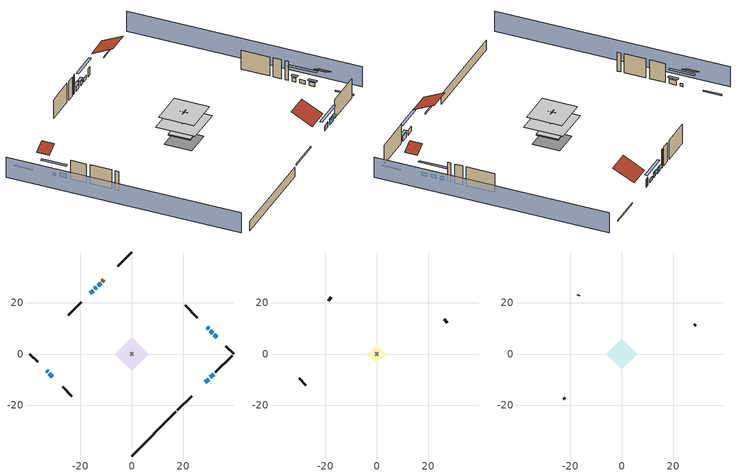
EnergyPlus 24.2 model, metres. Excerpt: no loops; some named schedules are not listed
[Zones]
conditioned space
 floor to garage (Floor1 construction): -3.66,0 0,3.66 3.66,0 0,-3.66 z0.3
 floor adiabatic (AdiabaticFloorConstruction): -6.61,0 0,6.61 6.61,0 0,-6.61 z2.74
 floor foundation (Slab2 construction): -4.67,0 0,4.67 4.67,0 0,-4.67 z-2.13
 wall outside (RimJoist1 construction): 17.77,-21.89 23.29,-16.37 z0.3:0.61
 wall outside (RimJoist2 construction): -39.66,0 -36.6,-3.06 z0.3:0.61
 wall outside (RimJoist3 construction): 0,39.66 -5.52,34.14 z0.3:0.61
 wall outside (RimJoist4 construction): 39.66,0 36.6,3.06 z0.3:0.61
 wall outside (AdiabaticWallConstruction 1): -10.82,28.84 -11.47,28.19 z0.3:2.34
 wall outside (AdiabaticWallConstruction): 28.59,-11.07 29.88,-9.78 / 30.54,-9.12 31.83,-7.83 z0.3:1.52; 33.13,6.54 32.17,7.49 / -12.13,27.53 -13.11,26.55 / 31.51,8.15 30.56,9.1 z0.3:1.22; -33.13,-6.53 -32.72,-6.94 z0.3:1.07; -32.06,-7.6 -30.82,-8.84 z0.3:1.46; -13.77,25.89 -14.34,25.33 z0.3:1.37; -14.99,24.67 -16.06,23.6 z0.3:1.31; 29.9,9.76 29.35,10.31 z0.3:1.34
 wall outside (Wall3 construction): 32.48,-7.18 39,-0.66 z0.3:5.18
 wall outside (Wall4 construction): -26.92,-12.74 -23.3,-16.36 z0.3:5.18
 wall outside (Wall7 construction): -19.56,20.1 -24.64,15.02 z0.3:5.18
 wall outside (Wall8 construction): 25.52,14.14 20.72,18.94 z0.3:5.18
 wall foundation (FoundationWall1 construction): 0,-39.66 17.11,-22.55 z-2.13:0.3
 wall to garage (Wall5 construction): 0.65,0.65 -0.65,-0.65 z0.3:5.18
 wall to garage (Wall6 construction): -0.65,0.65 0.65,-0.65 z0.3:5.18
 window (WindowConstruction): 28.59,-11.07 29.88,-9.78 z0.3:1.52
 window (WindowConstruction 9): 33.13,6.54 32.17,7.49 z0.3:1.22
 window (WindowConstruction 1): 30.54,-9.12 31.83,-7.83 z0.3:1.52
 window (WindowConstruction 2): -33.13,-6.54 -32.72,-6.94 z0.3:1.07
 window (WindowConstruction 3): -32.06,-7.6 -30.82,-8.84 z0.3:1.46
 window (WindowConstruction 4): -12.13,27.53 -13.11,26.55 z0.3:1.22
 window (WindowConstruction 5): -13.77,25.89 -14.33,25.33 z0.3:1.37
 window (WindowConstruction 6): -14.99,24.67 -16.06,23.6 z0.3:1.31
 window (WindowConstruction 7): 31.51,8.15 30.56,9.1 z0.3:1.22
 window (WindowConstruction 8): 29.9,9.76 29.36,10.31 z0.3:1.34
 door (Door): -10.82,28.84 -11.47,28.19 z0.3:2.34
 ceiling adiabatic (AdiabaticFloorConstruction): 0,-6.61 6.61,0 0,6.61 -6.61,0 z2.74
garage
 floor foundation (Slab1 construction): -3.66,0 0,3.66 3.66,0 0,-3.66 z0
 wall outside (Wall1 construction): -30.16,-9.5 -27.58,-12.08 z0.3:5.18
 wall outside (Wall12 construction): 27.47,12.19 26.17,13.49 z0.3:5.18
 wall outside (Wall2 construction): -17.61,22.05 -18.91,20.76 z0.3:5.18
attic - vented
 floor to conditioned space (Floor2 construction Reversed): -5.93,0 0,5.93 5.93,0 0,-5.93 z5.18
 wall outside (Wall10 construction): 28.7,10.96 28.12,11.54 z0.3:5.18
 wall outside (Wall11 construction): -16.71,22.95 -16.96,22.71 z0.3:5.18
 wall outside (Wall9 construction): -22.64,-17.02 -22.07,-17.59 z0.3:5.18
 roof outside (Roof1 construction): 27.94,-11.72,5.18 24.37,-8.15,7.71 20.37,-12.15,7.71 23.94,-15.72,5.18
 roof outside (Roof2 construction): -33.78,-5.88,5.18 -31.85,-3.95,6.55 -34.01,-1.78,6.55 -35.94,-3.72,5.18
 roof outside (Roof3 construction): 33.78,5.88,5.18 31.85,3.95,6.55 34.01,1.78,6.55 35.94,3.72,5.18
 roof outside (Roof4 construction): -10.17,29.49,5.18 -6.6,25.92,7.71 -2.6,29.92,7.71 -6.17,33.49,5.18
shading: -42.89,-3.23 -3.23,-42.89 / 42.89,3.23 3.23,42.89 z0:5.18; 31.82,-7.84 26.65,-13.01 27.09,-13.44 32.25,-8.27 z4.27; 31.95,7.71 33.34,6.32 33.77,6.75 32.39,8.14 z1.52; 32.04,-7.62 30.32,-9.34 30.75,-9.77 32.47,-8.05 z1.83; -30.78,-8.88 -35.06,-4.6 -35.5,-5.03 -31.21,-9.31 z3.81; -30.61,-9.06 -32.28,-7.38 -32.71,-7.81 -31.04,-9.49 z1.77; -15.05,24.61 -10.19,29.47 -10.62,29.9 -15.48,25.04 z3.96; -14.55,25.11 -13.55,26.11 -13.98,26.54 -14.98,25.54 z1.68; -16.27,23.39 -14.78,24.88 -15.21,25.32 -16.7,23.82 z1.62; 28.62,11.04 33.45,6.21 33.88,6.64 29.05,11.47 z3.96; 29.14,10.52 30.12,9.55 30.55,9.98 29.57,10.95 z1.65
[Building]
Building 1: Terrain=Suburbs
[Site:Location]
Portland Intl Arpt_OR: Latitude {deg}=45.59; Longitude {deg}=-122.6; Time Zone {hr}=-8; Elevation {m}=33; Keep Site Location Information=Yes
[Site:GroundTemperature:Shallow]
10.2558, 8.96328, 8.85977, 9.47314, 11.9355, 14.3863, 16.5111, 17.8571, 17.9714, 16.8767, 14.8061, 12.4304
[Site:WaterMainsTemperature]
Calculation Method=Schedule; Temperature Schedule=mains temperature schedule
[Material] Roughness=Rough; Thermal Absorptance=0.9
Name | Thickness {m} | Conductivity {W/m-K} | Density {kg/m3} | Specific Heat {J/kg-K} | Solar Absorptance | Visible Absorptance
asphalt or fiberglass shingles | 0.00635 | 0.162714 | 1121.4 | 1465.45 | 0.85 | 0.85
ceiling stud and cavity | 0.1397 | 0.118061 | 65.682 | 1177.47 | 0.7 | 0.7
concrete 4.0 in. | 0.1016 | 1.803125 | 2242.8 | 837.4 | 0.7 | 0.7
concrete 8.0 in. | 0.2032 | 1.803125 | 2242.8 | 837.4 | 0.7 | 0.7
door material | 0.04445 | 0.0612267 | 512.64 | 1214.23 | 0.7 | 0.7
floor covering | 0.0127 | 0.0433444 | 54.468 | 1339.84 | 0.6 | 0.6
floor covering 1 | 0.0127 | 0.0450781 | 54.468 | 1339.84 | 0.9 | 0.9
floor rigid ins; wall rigid ins | 0.512978 | 0.029427 | 32.04 | 1214.23 | 0.7 | 0.7
floor stud and cavity | 0.1397 | 0.923637 | 92.3553 | 1139.71 | 0.7 | 0.7
floor stud and cavity 1 | 0.1397 | 1.75129 | 37.0049 | 1207.88 | 0.7 | 0.7
furniture material conditioned space 1; furniture material garage 1 | 0.1524 | 0.115458 | 640.8 | 1214.23 | 0.6 | 0.6
gypsum board | 0.0127 | 0.160291 | 801 | 837.4 | 0.6 | 0.6
gypsum board 1 | 0.0127 | 0.160291 | 801 | 837.4 | 0.7 | 0.7
osb sheathing 0.5 in. | 0.0127 | 0.115458 | 512.64 | 1214.23 | 0.6 | 0.6
osb sheathing 0.5 in. 1; osb sheathing 0.5 in. 2; osb sheathing 0.5 in. 3 | 0.0127 | 0.115458 | 512.64 | 1214.23 | 0.7 | 0.7
osb sheathing 0.75 in. | 0.01905 | 0.115458 | 512.64 | 1214.23 | 0.7 | 0.7
rim joist stud and cavity | 0.0508 | 0.178688 | 50.32683 | 1063.81 | 0.6 | 0.6
roof rigid ins | 0.00281632 | 0.029427 | 32.04 | 1214.23 | 0.7 | 0.7
wall stud and cavity | 0.1397 | 0.727959 | 139.0536 | 1170.24 | 0.6 | 0.6
wall stud and cavity 1 | 0.1397 | 0.550994 | 139.0536 | 1170.24 | 0.7 | 0.7
wall stud and cavity 2 | 0.1397 | 0.335416 | 139.0536 | 1170.24 | 0.7 | 0.7
wall stud and cavity 3 | 0.0889 | 0.380278 | 52.3479 | 1209.89 | 0.7 | 0.7
wall stud and cavity 4 | 0.0889 | 0.391764 | 83.0341 | 1211.67 | 0.7 | 0.7
wood siding | 0.0254 | 0.102417 | 544.68 | 1172.36 | 0.85 | 0.85
wood siding 1; wood siding 2 | 0.0254 | 0.102417 | 544.68 | 1172.36 | 0.7 | 0.7
[WindowMaterial:SimpleGlazingSystem]
WindowMaterial: U-Factor {W/m2-K}=2.78222; Solar Heat Gain Coefficient=0.56
[Construction]
AdiabaticFloorConstruction: floor stud and cavity 1, floor rigid ins, osb sheathing 0.75 in., floor covering
AdiabaticWallConstruction: wood siding 1, wall rigid ins, wall stud and cavity 3, gypsum board
AdiabaticWallConstruction 1: wood siding 2, wall rigid ins, wall stud and cavity 3, gypsum board
Door: door material
Floor1 construction: floor stud and cavity, osb sheathing 0.75 in., floor covering
Floor2 construction Reversed: gypsum board, ceiling stud and cavity
FoundationWall1 construction: concrete 8.0 in., gypsum board 1
furniture construction conditioned space 1: furniture material conditioned space 1
furniture construction garage 1: furniture material garage 1
PartitionWallConstruction: gypsum board, wall stud and cavity 4, gypsum board
RimJoist1 construction; RimJoist2 construction; RimJoist3 construction; RimJoist4 construction: wood siding, rim joist stud and cavity
Roof1 construction; Roof2 construction; Roof3 construction; Roof4 construction: asphalt or fiberglass shingles, roof rigid ins, osb sheathing 0.5 in.
Slab1 construction: concrete 4.0 in.
Slab2 construction: concrete 4.0 in., floor covering 1
Wall1 construction; Wall2 construction: wood siding, osb sheathing 0.5 in. 1, wall stud and cavity
Wall10 construction; Wall11 construction; Wall12 construction; Wall9 construction: wood siding, osb sheathing 0.5 in. 3, wall stud and cavity
Wall3 construction; Wall4 construction: wood siding, osb sheathing 0.5 in. 1, wall stud and cavity 1, gypsum board
Wall5 construction: osb sheathing 0.5 in. 2, wall stud and cavity 2, gypsum board
Wall6 construction: osb sheathing 0.5 in. 3, wall stud and cavity 2, gypsum board
Wall7 construction; Wall8 construction: wood siding, osb sheathing 0.5 in. 3, wall stud and cavity 1, gypsum board
WindowConstruction; WindowConstruction 1; WindowConstruction 2; WindowConstruction 3; WindowConstruction 4; WindowConstruction 5; WindowConstruction 6; WindowConstruction 7; WindowConstruction 8; WindowConstruction 9: WindowMaterial
[Zone] Multiplier=1; Part of Total Floor Area=Yes
Name | Volume {m3}
attic - vented | 44.0466
conditioned space | 384.656
garage | 65.242
[Space]
Name | Zone | Volume {m3}
attic - vented 1 | attic - vented | 44.0466
conditioned space 1 | conditioned space | 384.656
garage 1 | garage | 65.242
[ZoneInfiltration:EffectiveLeakageArea] Schedule=Always On Discrete
Name | Zone or Space | Effective Air Leakage Area {cm2} | Stack Coefficient | Wind Coefficient
infil attic - vented 1 | attic - vented 1 | 2347.12 | 0.000130484 | 4.15787e-05
infil garage 1 | garage 1 | 271.837 | 0.000129147 | 4.64657e-05
[ZoneMixing]
whole house fan mix: Zone or Space=attic - vented; Schedule=Always On Continuous; Design Flow Rate Calculation Method=Flow/Zone; Design Flow Rate {m3/s}=0; Source Zone or Space=conditioned space
[SurfaceProperty:ExposedFoundationPerimeter] Exposed Perimeter Calculation Method=TotalExposedPerimeter
Name | Total Exposed Perimeter {m}
Slab2 | 24.20112
Slab1 | 14.6304
[SurfaceProperty:IncidentSolarMultiplier] Incident Solar Multiplier=1; Incident Solar Multiplier Schedule=trans schedule winter=0.85 summer=0.7
Window1; Window10; Window2; Window3; Window4; Window5; Window6; Window7; Window8; Window9
[InternalMass]
Name | Construction | Zone or ZoneList | Space or SpaceList | Surface Area {m2}
furniture mass conditioned space 1 | furniture construction conditioned space 1 | conditioned space | conditioned space 1 | 63.09974
partition wall mass | PartitionWallConstruction | conditioned space | conditioned space 1 | 157.749
furniture mass garage 1 | furniture construction garage 1 | garage | garage 1 | 2.67561
[Lights] Design Level Calculation Method=LightingLevel; Return Air Fraction=0; Fraction Radiant=0.6; Fraction Visible=0.2; Fraction Replaceable=1
Name | Zone or ZoneList or Space or SpaceList | Schedule | Lighting Level {W}
interior lighting | conditioned space 1 | lighting_interior | 204.913
garage lighting | garage 1 | lighting_garage | 7.18382
[People]
occupants: Zone or ZoneList or Space or SpaceList=conditioned space 1; Number of People Schedule=occupants; Number of People Calculation Method=People; Number of People=3; Fraction Radiant=0.314171; Sensible Heat Fraction=0.56303; Activity Level Schedule=occupants activity schedule; Carbon Dioxide Generation Rate {m3/s-W}=0; Enable ASHRAE 55 Comfort Warnings=No; Mean Radiant Temperature Calculation Type=EnclosureAveraged
[ElectricEquipment] Design Level Calculation Method=EquipmentLevel
Name | Zone or ZoneList or Space or SpaceList | Schedule | Design Level {W} | Fraction Latent | Fraction Radiant | Fraction Lost
ceiling fan | conditioned space 1 | ceiling_fan | 19.5836 | 0 | 0.558 | 0
clothes dryer | conditioned space 1 | clothes_dryer | 2129 | 0.015 | 0.081 | 0.85
clothes washer | conditioned space 1 | clothes_washer | 202.971 | 0.03 | 0.162 | 0.7
cooking range | conditioned space 1 | cooking_range | 65.0554 | 0.16 | 0.384 | 0.2
dishwasher | conditioned space 1 | dishwasher | 203.073 | 0.3 | 0.18 | 0.4
fridge | conditioned space 1 | fridge schedule | 43.7215 | 0 | 0.6 | 0
mech vent bath fan 0 | conditioned space 1 | mech vent bath fan 0 schedule | 30 | 0 | 0 | 1
mech vent house fan | conditioned space 1 | mech vent house fan schedule | 0 | 0 | 0 | 1
mech vent house fan cfis | conditioned space 1 | mech vent house fan cfis schedule | 0 | 0 | 0 | 0
mech vent range fan 0 | conditioned space 1 | mech vent range fan 0 schedule | 30 | 0 | 0 | 1
misc plug loads | conditioned space 1 | plug_loads_other | 355.693 | 0.021 | 0.558 | 0.049
misc tv | conditioned space 1 | plug_loads_tv | 417.969 | 0 | 0.6 | 0
whole house fan | conditioned space 1 | Always On Discrete | 0 | 0 | 0 | 1
freezer | garage 1 | freezer schedule | 194.914 | 0 | 0.6 | 0
fridge 1 | garage 1 | fridge schedule 1 | 239.242 | 0 | 0.6 | 0
[OtherEquipment] Zone or ZoneList or Space or SpaceList=conditioned space 1; Design Level Calculation Method=EquipmentLevel
Name | Fuel Type | Schedule | Design Level {W} | Fraction Latent | Fraction Radiant | Fraction Lost
clothes dryer 1 | Electricity | clothes_dryer | 0 | 0.015 | 0.081 | 0.85
cooking range 1 | NaturalGas | cooking_range | 1906.59 | 0.16 | 0.384 | 0.2
general water use latent | None | general water use schedule | 62.594 | 1 | 0 | 0
general water use sensible | None | general water use schedule | -61.6891 | 0 | 0.6 | 0
mech vent house fan latent load; water heater lat | None | Always On Discrete | 0 | 1 | 0 | 0
mech vent house fan sensible load; water heater sens | None | Always On Discrete | 0 | 0 | 0 | 0
water heater energy adjustment1 | Electricity | Always On Discrete | 0.01 | 0 | 0 | 1
[ZoneInfiltration:DesignFlowRate] Zone or ZoneList or Space or SpaceList=conditioned space 1; Schedule=Always On Discrete; Design Flow Rate Calculation Method=Flow/Zone; Design Flow Rate {m3/s}=0
infil flow; natural vent flow; whole house fan flow
[Foundation:Kiva] Wall Depth Below Slab {m}=0.2032
Name | Initial Indoor Air Temperature {C} | Wall Height Above Grade {m}
Foundation Kiva 1 | 13.4258 | 0.1016
Foundation Kiva 2 | 20.5556 | 0.3048
[Foundation:Kiva:Settings]
Soil Conductivity {W/m-K}=1.9041; Soil Density {kg/m3}=1842.3; Soil Specific Heat {J/kg-K}=418.7; Ground Solar Absorptivity=0.9; Ground Thermal Absorptivity=0.9; Ground Surface Roughness {m}=0.03; Far-Field Width {m}=40; Deep-Ground Boundary Condition=ZeroFlux; Deep-Ground Depth {m}=40; Minimum Cell Dimension {m}=0.2; Maximum Cell Growth Coefficient=3; Simulation Timestep=Timestep
[Exterior:Lights]
exterior lighting: Schedule=exterior lighting schedule; Design Level {W}=7.09205
[EnergyManagementSystem:Sensor]
fridge_tin_s_1: Output:Variable or Output:Meter Index Key=garage; Output:Variable or Output:Meter=Zone Mean Air Temperature
[Schedule:Constant]
Name | Hourly Value
Always On Continuous; mech vent house fan schedule; mech vent house fan cfis schedule; Always On Discrete | 1
occupants activity schedule | 117.228
fridge schedule; fridge schedule 1 | 0
[Schedule:Day:Interval]
trans schedule winter=0.85 summer=0.7 day; trans schedule winter=0.85 summer=0.7 day 2: No, 24:00, 0.85
trans schedule winter=0.85 summer=0.7 day 1: No, 24:00, 0.7
trans schedule winter=0.85 summer=0.7 default day; mech vent bath fan 0 schedule default day; mech vent range fan 0 schedule default day; freezer schedule default day: No, 24:00, 0
mech vent bath fan 0 schedule day: No, 03:00, 0, 04:00, 1, 24:00, 0
mech vent range fan 0 schedule day: No, 18:00, 0, 19:00, 1, 24:00, 0
freezer schedule day: No, 01:00, 0.610949, 02:00, 0.595675, 03:00, 0.580401, 04:00, 0.565128, 06:00, 0.549854, 07:00, 0.580401, 08:00, 0.610949, 10:00, 0.626223, 12:00, 0.610949, 15:00, 0.641496, 16:00, 0.626223, 17:00, 0.672044, 18:00, 0.733139, 19:00, 0.763686, 20:00, 0.733139, 21:00, 0.717865, 22:00, 0.702591, 23:00, 0.672044, 24:00, 0.626223
[Schedule:Week:Daily]
trans schedule winter=0.85 summer=0.7 Week Rule - Jan1-May26: trans schedule winter=0.85 summer=0.7 day, trans schedule winter=0.85 summer=0.7 day, trans schedule winter=0.85 summer=0.7 day, trans schedule winter=0.85 summer=0.7 day, trans schedule winter=0.85 summer=0.7 day, trans schedule winter=0.85 summer=0.7 day, trans schedule winter=0.85 summer=0.7 day, trans schedule winter=0.85 summer=0.7 default day, trans schedule winter=0.85 summer=0.7 default day, trans schedule winter=0.85 summer=0.7 default day, trans schedule winter=0.85 summer=0.7 default day, trans schedule winter=0.85 summer=0.7 default day
trans schedule winter=0.85 summer=0.7 Week Rule - May27-Jun2: trans schedule winter=0.85 summer=0.7 day, trans schedule winter=0.85 summer=0.7 day, trans schedule winter=0.85 summer=0.7 day, trans schedule winter=0.85 summer=0.7 day, trans schedule winter=0.85 summer=0.7 day, trans schedule winter=0.85 summer=0.7 day 1, trans schedule winter=0.85 summer=0.7 day 1, trans schedule winter=0.85 summer=0.7 default day, trans schedule winter=0.85 summer=0.7 default day, trans schedule winter=0.85 summer=0.7 default day, trans schedule winter=0.85 summer=0.7 default day, trans schedule winter=0.85 summer=0.7 default day
trans schedule winter=0.85 summer=0.7 Week Rule - Jun3-Sep29: trans schedule winter=0.85 summer=0.7 day 1, trans schedule winter=0.85 summer=0.7 day 1, trans schedule winter=0.85 summer=0.7 day 1, trans schedule winter=0.85 summer=0.7 day 1, trans schedule winter=0.85 summer=0.7 day 1, trans schedule winter=0.85 summer=0.7 day 1, trans schedule winter=0.85 summer=0.7 day 1, trans schedule winter=0.85 summer=0.7 default day, trans schedule winter=0.85 summer=0.7 default day, trans schedule winter=0.85 summer=0.7 default day, trans schedule winter=0.85 summer=0.7 default day, trans schedule winter=0.85 summer=0.7 default day
trans schedule winter=0.85 summer=0.7 Week Rule - Sep30-Oct6: trans schedule winter=0.85 summer=0.7 day 1, trans schedule winter=0.85 summer=0.7 day 2, trans schedule winter=0.85 summer=0.7 day 2, trans schedule winter=0.85 summer=0.7 day 2, trans schedule winter=0.85 summer=0.7 day 2, trans schedule winter=0.85 summer=0.7 day 2, trans schedule winter=0.85 summer=0.7 day 2, trans schedule winter=0.85 summer=0.7 default day, trans schedule winter=0.85 summer=0.7 default day, trans schedule winter=0.85 summer=0.7 default day, trans schedule winter=0.85 summer=0.7 default day, trans schedule winter=0.85 summer=0.7 default day
trans schedule winter=0.85 summer=0.7 Week Rule - Oct7-Dec31: trans schedule winter=0.85 summer=0.7 day 2, trans schedule winter=0.85 summer=0.7 day 2, trans schedule winter=0.85 summer=0.7 day 2, trans schedule winter=0.85 summer=0.7 day 2, trans schedule winter=0.85 summer=0.7 day 2, trans schedule winter=0.85 summer=0.7 day 2, trans schedule winter=0.85 summer=0.7 day 2, trans schedule winter=0.85 summer=0.7 default day, trans schedule winter=0.85 summer=0.7 default day, trans schedule winter=0.85 summer=0.7 default day, trans schedule winter=0.85 summer=0.7 default day, trans schedule winter=0.85 summer=0.7 default day
mech vent bath fan 0 schedule Week Rule - Jan1-Dec31: mech vent bath fan 0 schedule day, mech vent bath fan 0 schedule day, mech vent bath fan 0 schedule day, mech vent bath fan 0 schedule day, mech vent bath fan 0 schedule day, mech vent bath fan 0 schedule day, mech vent bath fan 0 schedule day, mech vent bath fan 0 schedule default day, mech vent bath fan 0 schedule default day, mech vent bath fan 0 schedule default day, mech vent bath fan 0 schedule default day, mech vent bath fan 0 schedule default day
mech vent range fan 0 schedule Week Rule - Jan1-Dec31: mech vent range fan 0 schedule day, mech vent range fan 0 schedule day, mech vent range fan 0 schedule day, mech vent range fan 0 schedule day, mech vent range fan 0 schedule day, mech vent range fan 0 schedule day, mech vent range fan 0 schedule day, mech vent range fan 0 schedule default day, mech vent range fan 0 schedule default day, mech vent range fan 0 schedule default day, mech vent range fan 0 schedule default day, mech vent range fan 0 schedule default day
general water use schedule Week Rule - Jan1-Dec31: general water use schedule day, general water use schedule day, general water use schedule day, general water use schedule day, general water use schedule day, general water use schedule day, general water use schedule day, general water use schedule default day, general water use schedule default day, general water use schedule default day, general water use schedule default day, general water use schedule default day
freezer schedule Week Rule - Jan1-Jan27: freezer schedule day, freezer schedule day, freezer schedule day, freezer schedule day, freezer schedule day, freezer schedule day, freezer schedule day, freezer schedule default day, freezer schedule default day, freezer schedule default day, freezer schedule default day, freezer schedule default day
freezer schedule Week Rule - Jan28-Feb3: freezer schedule day, freezer schedule day, freezer schedule day, freezer schedule day, freezer schedule day 1, freezer schedule day 1, freezer schedule day 1, freezer schedule default day, freezer schedule default day, freezer schedule default day, freezer schedule default day, freezer schedule default day
freezer schedule Week Rule - Feb4-Feb24: freezer schedule day 1, freezer schedule day 1, freezer schedule day 1, freezer schedule day 1, freezer schedule day 1, freezer schedule day 1, freezer schedule day 1, freezer schedule default day, freezer schedule default day, freezer schedule default day, freezer schedule default day, freezer schedule default day
freezer schedule Week Rule - Feb25-Mar3: freezer schedule day 1, freezer schedule day 1, freezer schedule day 1, freezer schedule day 1, freezer schedule day 2, freezer schedule day 2, freezer schedule day 2, freezer schedule default day, freezer schedule default day, freezer schedule default day, freezer schedule default day, freezer schedule default day
freezer schedule Week Rule - Mar4-May26: freezer schedule day 2, freezer schedule day 2, freezer schedule day 2, freezer schedule day 2, freezer schedule day 2, freezer schedule day 2, freezer schedule day 2, freezer schedule default day, freezer schedule default day, freezer schedule default day, freezer schedule default day, freezer schedule default day
freezer schedule Week Rule - May27-Jun2: freezer schedule day 2, freezer schedule day 2, freezer schedule day 2, freezer schedule day 2, freezer schedule day 2, freezer schedule day 3, freezer schedule day 3, freezer schedule default day, freezer schedule default day, freezer schedule default day, freezer schedule default day, freezer schedule default day
freezer schedule Week Rule - Jun3-Sep29: freezer schedule day 3, freezer schedule day 3, freezer schedule day 3, freezer schedule day 3, freezer schedule day 3, freezer schedule day 3, freezer schedule day 3, freezer schedule default day, freezer schedule default day, freezer schedule default day, freezer schedule default day, freezer schedule default day
freezer schedule Week Rule - Sep30-Oct6: freezer schedule day 3, freezer schedule day 4, freezer schedule day 4, freezer schedule day 4, freezer schedule day 4, freezer schedule day 4, freezer schedule day 4, freezer schedule default day, freezer schedule default day, freezer schedule default day, freezer schedule default day, freezer schedule default day
freezer schedule Week Rule - Oct7-Oct27: freezer schedule day 4, freezer schedule day 4, freezer schedule day 4, freezer schedule day 4, freezer schedule day 4, freezer schedule day 4, freezer schedule day 4, freezer schedule default day, freezer schedule default day, freezer schedule default day, freezer schedule default day, freezer schedule default day
freezer schedule Week Rule - Oct28-Nov3: freezer schedule day 4, freezer schedule day 4, freezer schedule day 4, freezer schedule day 4, freezer schedule day 5, freezer schedule day 5, freezer schedule day 5, freezer schedule default day, freezer schedule default day, freezer schedule default day, freezer schedule default day, freezer schedule default day
freezer schedule Week Rule - Nov4-Nov24: freezer schedule day 5, freezer schedule day 5, freezer schedule day 5, freezer schedule day 5, freezer schedule day 5, freezer schedule day 5, freezer schedule day 5, freezer schedule default day, freezer schedule default day, freezer schedule default day, freezer schedule default day, freezer schedule default day
freezer schedule Week Rule - Nov25-Dec1: freezer schedule day 5, freezer schedule day 5, freezer schedule day 5, freezer schedule day 5, freezer schedule day 5, freezer schedule day 5, freezer schedule day 6, freezer schedule default day, freezer schedule default day, freezer schedule default day, freezer schedule default day, freezer schedule default day
freezer schedule Week Rule - Dec2-Dec31: freezer schedule day 6, freezer schedule day 6, freezer schedule day 6, freezer schedule day 6, freezer schedule day 6, freezer schedule day 6, freezer schedule day 6, freezer schedule default day, freezer schedule default day, freezer schedule default day, freezer schedule default day, freezer schedule default day
exterior lighting schedule Week Rule - Jan1-Jan27: exterior lighting schedule day, exterior lighting schedule day, exterior lighting schedule day, exterior lighting schedule day, exterior lighting schedule day, exterior lighting schedule day, exterior lighting schedule day, exterior lighting schedule default day, exterior lighting schedule default day, exterior lighting schedule default day, exterior lighting schedule default day, exterior lighting schedule default day
exterior lighting schedule Week Rule - Jan28-Feb3: exterior lighting schedule day, exterior lighting schedule day, exterior lighting schedule day, exterior lighting schedule day, exterior lighting schedule day 1, exterior lighting schedule day 1, exterior lighting schedule day 1, exterior lighting schedule default day, exterior lighting schedule default day, exterior lighting schedule default day, exterior lighting schedule default day, exterior lighting schedule default day
exterior lighting schedule Week Rule - Feb4-Feb24: exterior lighting schedule day 1, exterior lighting schedule day 1, exterior lighting schedule day 1, exterior lighting schedule day 1, exterior lighting schedule day 1, exterior lighting schedule day 1, exterior lighting schedule day 1, exterior lighting schedule default day, exterior lighting schedule default day, exterior lighting schedule default day, exterior lighting schedule default day, exterior lighting schedule default day
exterior lighting schedule Week Rule - Feb25-Mar3: exterior lighting schedule day 1, exterior lighting schedule day 1, exterior lighting schedule day 1, exterior lighting schedule day 1, exterior lighting schedule day 2, exterior lighting schedule day 2, exterior lighting schedule day 2, exterior lighting schedule default day, exterior lighting schedule default day, exterior lighting schedule default day, exterior lighting schedule default day, exterior lighting schedule default day
exterior lighting schedule Week Rule - Mar4-Mar31: exterior lighting schedule day 2, exterior lighting schedule day 2, exterior lighting schedule day 2, exterior lighting schedule day 2, exterior lighting schedule day 2, exterior lighting schedule day 2, exterior lighting schedule day 2, exterior lighting schedule default day, exterior lighting schedule default day, exterior lighting schedule default day, exterior lighting schedule default day, exterior lighting schedule default day
exterior lighting schedule Week Rule - Apr1-Apr28: exterior lighting schedule day 3, exterior lighting schedule day 3, exterior lighting schedule day 3, exterior lighting schedule day 3, exterior lighting schedule day 3, exterior lighting schedule day 3, exterior lighting schedule day 3, exterior lighting schedule default day, exterior lighting schedule default day, exterior lighting schedule default day, exterior lighting schedule default day, exterior lighting schedule default day
exterior lighting schedule Week Rule - Apr29-May5: exterior lighting schedule day 3, exterior lighting schedule day 3, exterior lighting schedule day 4, exterior lighting schedule day 4, exterior lighting schedule day 4, exterior lighting schedule day 4, exterior lighting schedule day 4, exterior lighting schedule default day, exterior lighting schedule default day, exterior lighting schedule default day, exterior lighting schedule default day, exterior lighting schedule default day
exterior lighting schedule Week Rule - May6-May26: exterior lighting schedule day 4, exterior lighting schedule day 4, exterior lighting schedule day 4, exterior lighting schedule day 4, exterior lighting schedule day 4, exterior lighting schedule day 4, exterior lighting schedule day 4, exterior lighting schedule default day, exterior lighting schedule default day, exterior lighting schedule default day, exterior lighting schedule default day, exterior lighting schedule default day
exterior lighting schedule Week Rule - May27-Jun2: exterior lighting schedule day 4, exterior lighting schedule day 4, exterior lighting schedule day 4, exterior lighting schedule day 4, exterior lighting schedule day 4, exterior lighting schedule day 5, exterior lighting schedule day 5, exterior lighting schedule default day, exterior lighting schedule default day, exterior lighting schedule default day, exterior lighting schedule default day, exterior lighting schedule default day
exterior lighting schedule Week Rule - Jun3-Jun30: exterior lighting schedule day 5, exterior lighting schedule day 5, exterior lighting schedule day 5, exterior lighting schedule day 5, exterior lighting schedule day 5, exterior lighting schedule day 5, exterior lighting schedule day 5, exterior lighting schedule default day, exterior lighting schedule default day, exterior lighting schedule default day, exterior lighting schedule default day, exterior lighting schedule default day
exterior lighting schedule Week Rule - Jul1-Jul28: exterior lighting schedule day 6, exterior lighting schedule day 6, exterior lighting schedule day 6, exterior lighting schedule day 6, exterior lighting schedule day 6, exterior lighting schedule day 6, exterior lighting schedule day 6, exterior lighting schedule default day, exterior lighting schedule default day, exterior lighting schedule default day, exterior lighting schedule default day, exterior lighting schedule default day
exterior lighting schedule Week Rule - Jul29-Aug4: exterior lighting schedule day 6, exterior lighting schedule day 6, exterior lighting schedule day 6, exterior lighting schedule day 7, exterior lighting schedule day 7, exterior lighting schedule day 7, exterior lighting schedule day 7, exterior lighting schedule default day, exterior lighting schedule default day, exterior lighting schedule default day, exterior lighting schedule default day, exterior lighting schedule default day
exterior lighting schedule Week Rule - Aug5-Aug25: exterior lighting schedule day 7, exterior lighting schedule day 7, exterior lighting schedule day 7, exterior lighting schedule day 7, exterior lighting schedule day 7, exterior lighting schedule day 7, exterior lighting schedule day 7, exterior lighting schedule default day, exterior lighting schedule default day, exterior lighting schedule default day, exterior lighting schedule default day, exterior lighting schedule default day
exterior lighting schedule Week Rule - Aug26-Sep1: exterior lighting schedule day 7, exterior lighting schedule day 7, exterior lighting schedule day 7, exterior lighting schedule day 7, exterior lighting schedule day 7, exterior lighting schedule day 7, exterior lighting schedule day 8, exterior lighting schedule default day, exterior lighting schedule default day, exterior lighting schedule default day, exterior lighting schedule default day, exterior lighting schedule default day
exterior lighting schedule Week Rule - Sep2-Sep29: exterior lighting schedule day 8, exterior lighting schedule day 8, exterior lighting schedule day 8, exterior lighting schedule day 8, exterior lighting schedule day 8, exterior lighting schedule day 8, exterior lighting schedule day 8, exterior lighting schedule default day, exterior lighting schedule default day, exterior lighting schedule default day, exterior lighting schedule default day, exterior lighting schedule default day
exterior lighting schedule Week Rule - Sep30-Oct6: exterior lighting schedule day 8, exterior lighting schedule day 9, exterior lighting schedule day 9, exterior lighting schedule day 9, exterior lighting schedule day 9, exterior lighting schedule day 9, exterior lighting schedule day 9, exterior lighting schedule default day, exterior lighting schedule default day, exterior lighting schedule default day, exterior lighting schedule default day, exterior lighting schedule default day
exterior lighting schedule Week Rule - Oct7-Oct27: exterior lighting schedule day 9, exterior lighting schedule day 9, exterior lighting schedule day 9, exterior lighting schedule day 9, exterior lighting schedule day 9, exterior lighting schedule day 9, exterior lighting schedule day 9, exterior lighting schedule default day, exterior lighting schedule default day, exterior lighting schedule default day, exterior lighting schedule default day, exterior lighting schedule default day
exterior lighting schedule Week Rule - Oct28-Nov3: exterior lighting schedule day 9, exterior lighting schedule day 9, exterior lighting schedule day 9, exterior lighting schedule day 9, exterior lighting schedule day 10, exterior lighting schedule day 10, exterior lighting schedule day 10, exterior lighting schedule default day, exterior lighting schedule default day, exterior lighting schedule default day, exterior lighting schedule default day, exterior lighting schedule default day
exterior lighting schedule Week Rule - Nov4-Nov24: exterior lighting schedule day 10, exterior lighting schedule day 10, exterior lighting schedule day 10, exterior lighting schedule day 10, exterior lighting schedule day 10, exterior lighting schedule day 10, exterior lighting schedule day 10, exterior lighting schedule default day, exterior lighting schedule default day, exterior lighting schedule default day, exterior lighting schedule default day, exterior lighting schedule default day
exterior lighting schedule Week Rule - Nov25-Dec1: exterior lighting schedule day 10, exterior lighting schedule day 10, exterior lighting schedule day 10, exterior lighting schedule day 10, exterior lighting schedule day 10, exterior lighting schedule day 10, exterior lighting schedule day 11, exterior lighting schedule default day, exterior lighting schedule default day, exterior lighting schedule default day, exterior lighting schedule default day, exterior lighting schedule default day
exterior lighting schedule Week Rule - Dec2-Dec31: exterior lighting schedule day 11, exterior lighting schedule day 11, exterior lighting schedule day 11, exterior lighting schedule day 11, exterior lighting schedule day 11, exterior lighting schedule day 11, exterior lighting schedule day 11, exterior lighting schedule default day, exterior lighting schedule default day, exterior lighting schedule default day, exterior lighting schedule default day, exterior lighting schedule default day
[Schedule:Year]
trans schedule winter=0.85 summer=0.7: trans schedule winter=0.85 summer=0.7 Week Rule - Jan1-May26, 1, 1, 5, 26, trans schedule winter=0.85 summer=0.7 Week Rule - May27-Jun2, 5, 27, 6, 2, trans schedule winter=0.85 summer=0.7 Week Rule - Jun3-Sep29, 6, 3, 9, 29, trans schedule winter=0.85 summer=0.7 Week Rule - Sep30-Oct6, 9, 30, 10, 6, trans schedule winter=0.85 summer=0.7 Week Rule - Oct7-Dec31, 10, 7, 12, 31
mech vent bath fan 0 schedule: mech vent bath fan 0 schedule Week Rule - Jan1-Dec31, 1, 1, 12, 31
mech vent range fan 0 schedule: mech vent range fan 0 schedule Week Rule - Jan1-Dec31, 1, 1, 12, 31
general water use schedule: general water use schedule Week Rule - Jan1-Dec31, 1, 1, 12, 31
freezer schedule: freezer schedule Week Rule - Jan1-Jan27, 1, 1, 1, 27, freezer schedule Week Rule - Jan28-Feb3, 1, 28, 2, 3, freezer schedule Week Rule - Feb4-Feb24, 2, 4, 2, 24, freezer schedule Week Rule - Feb25-Mar3, 2, 25, 3, 3, freezer schedule Week Rule - Mar4-May26, 3, 4, 5, 26, freezer schedule Week Rule - May27-Jun2, 5, 27, 6, 2, freezer schedule Week Rule - Jun3-Sep29, 6, 3, 9, 29, freezer schedule Week Rule - Sep30-Oct6, 9, 30, 10, 6, freezer schedule Week Rule - Oct7-Oct27, 10, 7, 10, 27, freezer schedule Week Rule - Oct28-Nov3, 10, 28, 11, 3, freezer schedule Week Rule - Nov4-Nov24, 11, 4, 11, 24, freezer schedule Week Rule - Nov25-Dec1, 11, 25, 12, 1, freezer schedule Week Rule - Dec2-Dec31, 12, 2, 12, 31
exterior lighting schedule: exterior lighting schedule Week Rule - Jan1-Jan27, 1, 1, 1, 27, exterior lighting schedule Week Rule - Jan28-Feb3, 1, 28, 2, 3, exterior lighting schedule Week Rule - Feb4-Feb24, 2, 4, 2, 24, exterior lighting schedule Week Rule - Feb25-Mar3, 2, 25, 3, 3, exterior lighting schedule Week Rule - Mar4-Mar31, 3, 4, 3, 31, exterior lighting schedule Week Rule - Apr1-Apr28, 4, 1, 4, 28, exterior lighting schedule Week Rule - Apr29-May5, 4, 29, 5, 5, exterior lighting schedule Week Rule - May6-May26, 5, 6, 5, 26, exterior lighting schedule Week Rule - May27-Jun2, 5, 27, 6, 2, exterior lighting schedule Week Rule - Jun3-Jun30, 6, 3, 6, 30, exterior lighting schedule Week Rule - Jul1-Jul28, 7, 1, 7, 28, exterior lighting schedule Week Rule - Jul29-Aug4, 7, 29, 8, 4, exterior lighting schedule Week Rule - Aug5-Aug25, 8, 5, 8, 25, exterior lighting schedule Week Rule - Aug26-Sep1, 8, 26, 9, 1, exterior lighting schedule Week Rule - Sep2-Sep29, 9, 2, 9, 29, exterior lighting schedule Week Rule - Sep30-Oct6, 9, 30, 10, 6, exterior lighting schedule Week Rule - Oct7-Oct27, 10, 7, 10, 27, exterior lighting schedule Week Rule - Oct28-Nov3, 10, 28, 11, 3, exterior lighting schedule Week Rule - Nov4-Nov24, 11, 4, 11, 24, exterior lighting schedule Week Rule - Nov25-Dec1, 11, 25, 12, 1, exterior lighting schedule Week Rule - Dec2-Dec31, 12, 2, 12, 31
[Schedule:File] File=in.schedules.csv; Rows to Skip at Top=1; Number of Hours of Data=8760; Column Separator=Comma; Interpolate to Timestep=Yes; Minutes per Item=15; Adjust Schedule for Daylight Savings=Yes
Name | Column Number
lighting_interior | 5
occupants | 1
ceiling_fan | 4
clothes_dryer | 11
clothes_washer | 10
cooking_range | 12
dishwasher | 8
plug_loads_other | 2
plug_loads_tv | 3
lighting_garage | 6
[Schedule:Compact]
mains temperature schedule: Through: 01/01, For: AllDays, Until: 24:00, 13.0633, Through: 01/02, For: AllDays, Until: 24:00, 13.0189, Through: 01/03, For: AllDays, Until: 24:00, 12.975, Through: 01/04, For: AllDays, Until: 24:00, 12.9328, Through: 01/05, For: AllDays, Until: 24:00, 12.8917, Through: 01/06, For: AllDays, Until: 24:00, 12.8517, Through: 01/07, For: AllDays, Until: 24:00, 12.8122, Through: 01/08, For: AllDays, Until: 24:00, 12.7744, Through: 01/09, For: AllDays, Until: 24:00, 12.7378, Through: 01/10, For: AllDays, Until: 24:00, 12.7017, Through: 01/11, For: AllDays, Until: 24:00, 12.6672, Through: 01/12, For: AllDays, Until: 24:00, 12.6339, Through: 01/13, For: AllDays, Until: 24:00, 12.6017, Through: 01/14, For: AllDays, Until: 24:00, 12.5706, Through: 01/15, For: AllDays, Until: 24:00, 12.5411, Through: 01/16, For: AllDays, Until: 24:00, 12.5122, Through: 01/17, For: AllDays, Until: 24:00, 12.485, Through: 01/18, For: AllDays, Until: 24:00, 12.4583, Through: 01/19, For: AllDays, Until: 24:00, 12.4333, Through: 01/20, For: AllDays, Until: 24:00, 12.41, Through: 01/21, For: AllDays, Until: 24:00, 12.3872, Through: 01/22, For: AllDays, Until: 24:00, 12.3661, Through: 01/23, For: AllDays, Until: 24:00, 12.3456, Through: 01/24, For: AllDays, Until: 24:00, 12.3272, Through: 01/25, For: AllDays, Until: 24:00, 12.3094, Through: 01/26, For: AllDays, Until: 24:00, 12.2933, Through: 01/27, For: AllDays, Until: 24:00, 12.2783, Through: 01/28, For: AllDays, Until: 24:00, 12.2644, Through: 01/29, For: AllDays, Until: 24:00, 12.2517, Through: 01/30, For: AllDays, Until: 24:00, 12.2406, Through: 01/31, For: AllDays, Until: 24:00, 12.2306, Through: 02/01, For: AllDays, Until: 24:00, 12.2222, Through: 02/02, For: AllDays, Until: 24:00, 12.215, Through: 02/03, For: AllDays, Until: 24:00, 12.2089, Through: 02/04, For: AllDays, Until: 24:00, 12.2039, Through: 02/05, For: AllDays, Until: 24:00, 12.2006, Through: 02/06, For: AllDays, Until: 24:00, 12.1983, Through: 02/07, For: AllDays, Until: 24:00, 12.1978, Through: 02/08, For: AllDays, Until: 24:00, 12.1978, Through: 02/09, For: AllDays, Until: 24:00, 12.2, Through: 02/10, For: AllDays, Until: 24:00, 12.2028, Through: 02/11, For: AllDays, Until: 24:00, 12.2072, Through: 02/12, For: AllDays, Until: 24:00, 12.2128, Through: 02/13, For: AllDays, Until: 24:00, 12.2194, Through: 02/14, For: AllDays, Until: 24:00, 12.2278, Through: 02/15, For: AllDays, Until: 24:00, 12.2372, Through: 02/16, For: AllDays, Until: 24:00, 12.2483, Through: 02/17, For: AllDays, Until: 24:00, 12.26, Through: 02/18, For: AllDays, Until: 24:00, 12.2733, Through: 02/19, For: AllDays, Until: 24:00, 12.2883, Through: 02/20, For: AllDays, Until: 24:00, 12.3039, Through: 02/21, For: AllDays, Until: 24:00, 12.3211, Through: 02/22, For: AllDays, Until: 24:00, 12.3394, Through: 02/23, For: AllDays, Until: 24:00, 12.3594, Through: 02/24, For: AllDays, Until: 24:00, 12.38, Through: 02/25, For: AllDays, Until: 24:00, 12.4022, Through: 02/26, For: AllDays, Until: 24:00, 12.4256, Through: 02/27, For: AllDays, Until: 24:00, 12.4506, Through: 02/28, For: AllDays, Until: 24:00, 12.4761, Through: 03/01, For: AllDays, Until: 24:00, 12.5033, Through: 03/02, For: AllDays, Until: 24:00, 12.5317, Through: 03/03, For: AllDays, Until: 24:00, 12.5611, Through: 03/04, For: AllDays, Until: 24:00, 12.5917, Through: 03/05, For: AllDays, Until: 24:00, 12.6233, Through: 03/06, For: AllDays, Until: 24:00, 12.6567, Through: 03/07, For: AllDays, Until: 24:00, 12.6906, Through: 03/08, For: AllDays, Until: 24:00, 12.7261, Through: 03/09, For: AllDays, Until: 24:00, 12.7628, Through: 03/10, For: AllDays, Until: 24:00, 12.8, Through: 03/11, For: AllDays, Until: 24:00, 12.8389, Through: 03/12, For: AllDays, Until: 24:00, 12.8789, Through: 03/13, For: AllDays, Until: 24:00, 12.9194, Through: 03/14, For: AllDays, Until: 24:00, 12.9617, Through: 03/15, For: AllDays, Until: 24:00, 13.0044, Through: 03/16, For: AllDays, Until: 24:00, 13.0489, Through: 03/17, For: AllDays, Until: 24:00, 13.0939, Through: 03/18, For: AllDays, Until: 24:00, 13.14, Through: 03/19, For: AllDays, Until: 24:00, 13.1872, Through: 03/20, For: AllDays, Until: 24:00, 13.2356, Through: 03/21, For: AllDays, Until: 24:00, 13.285, Through: 03/22, For: AllDays, Until: 24:00, 13.335, Through: 03/23, For: AllDays, Until: 24:00, 13.3861, Through: 03/24, For: AllDays, Until: 24:00, 13.4383, Through: 03/25, For: AllDays, Until: 24:00, 13.4911, Through: 03/26, For: AllDays, Until: 24:00, 13.545, Through: 03/27, For: AllDays, Until: 24:00, 13.6, Through: 03/28, For: AllDays, Until: 24:00, 13.6556, Through: 03/29, For: AllDays, Until: 24:00, 13.7122, Through: 03/30, For: AllDays, Until: 24:00, 13.77, Through: 03/31, For: AllDays, Until: 24:00, 13.8283, Through: 04/01, For: AllDays, Until: 24:00, 13.8872, Through: 04/02, For: AllDays, Until: 24:00, 13.9472, Through: 04/03, For: AllDays, Until: 24:00, 14.0078, Through: 04/04, For: AllDays, Until: 24:00, 14.0689, Through: 04/05, For: AllDays, Until: 24:00, 14.1311, Through: 04/06, For: AllDays, Until: 24:00, 14.1944, Through: 04/07, For: AllDays, Until: 24:00, 14.2578, Through: 04/08, For: AllDays, Until: 24:00, 14.3222, Through: 04/09, For: AllDays, Until: 24:00, 14.3872, Through: 04/10, For: AllDays, Until: 24:00, 14.4528, Through: 04/11, For: AllDays, Until: 24:00, 14.5189, Through: 04/12, For: AllDays, Until: 24:00, 14.5856, Through: 04/13, For: AllDays, Until: 24:00, 14.6533, Through: 04/14, For: AllDays, Until: 24:00, 14.7211, Through: 04/15, For: AllDays, Until: 24:00, 14.7894, Through: 04/16, For: AllDays, Until: 24:00, 14.8589, Through: 04/17, For: AllDays, Until: 24:00, 14.9283, Through: 04/18, For: AllDays, Until: 24:00, 14.9983, Through: 04/19, For: AllDays, Until: 24:00, 15.0689, Through: 04/20, For: AllDays, Until: 24:00, 15.14, Through: 04/21, For: AllDays, Until: 24:00, 15.2111, Through: 04/22, For: AllDays, Until: 24:00, 15.2833, Through: 04/23, For: AllDays, Until: 24:00, 15.3556, Through: 04/24, For: AllDays, Until: 24:00, 15.4278, Through: 04/25, For: AllDays, Until: 24:00, 15.5006, Through: 04/26, For: AllDays, Until: 24:00, 15.5739, Through: 04/27, For: AllDays, Until: 24:00, 15.6478, Through: 04/28, For: AllDays, Until: 24:00, 15.7211, Through: 04/29, For: AllDays, Until: 24:00, 15.7956, Through: 04/30, For: AllDays, Until: 24:00, 15.8694, Through: 05/01, For: AllDays, Until: 24:00, 15.9439, Through: 05/02, For: AllDays, Until: 24:00, 16.0189, Through: 05/03, For: AllDays, Until: 24:00, 16.0939, Through: 05/04, For: AllDays, Until: 24:00, 16.1689, Through: 05/05, For: AllDays, Until: 24:00, 16.2439, Through: 05/06, For: AllDays, Until: 24:00, 16.3189, Through: 05/07, For: AllDays, Until: 24:00, 16.3944, Through: 05/08, For: AllDays, Until: 24:00, 16.4694, Through: 05/09, For: AllDays, Until: 24:00, 16.545, Through: 05/10, For: AllDays, Until: 24:00, 16.6206, Through: 05/11, For: AllDays, Until: 24:00, 16.6956, Through: 05/12, For: AllDays, Until: 24:00, 16.7711, Through: 05/13, For: AllDays, Until: 24:00, 16.8461, Through: 05/14, For: AllDays, Until: 24:00, 16.9217, Through: 05/15, For: AllDays, Until: 24:00, 16.9967, Through: 05/16, For: AllDays, Until: 24:00, 17.0717, Through: 05/17, For: AllDays, Until: 24:00, 17.1467, Through: 05/18, For: AllDays, Until: 24:00, 17.2211, Through: 05/19, For: AllDays, Until: 24:00, 17.2956, Through: 05/20, For: AllDays, Until: 24:00, 17.37, Through: 05/21, For: AllDays, Until: 24:00, 17.4439, Through: 05/22, For: AllDays, Until: 24:00, 17.5178, Through: 05/23, For: AllDays, Until: 24:00, 17.5911, Through: 05/24, For: AllDays, Until: 24:00, 17.6644, Through: 05/25, For: AllDays, Until: 24:00, 17.7372, Through: 05/26, For: AllDays, Until: 24:00, 17.8094, Through: 05/27, For: AllDays, Until: 24:00, 17.8817, Through: 05/28, For: AllDays, Until: 24:00, 17.9533, Through: 05/29, For: AllDays, Until: 24:00, 18.025, Through: 05/30, For: AllDays, Until: 24:00, 18.0961, Through: 05/31, For: AllDays, Until: 24:00, 18.1661, Through: 06/01, For: AllDays, Until: 24:00, 18.2361, Through: 06/02, For: AllDays, Until: 24:00, 18.3061, Through: 06/03, For: AllDays, Until: 24:00, 18.375, Through: 06/04, For: AllDays, Until: 24:00, 18.4433, Through: 06/05, For: AllDays, Until: 24:00, 18.5111, Through: 06/06, For: AllDays, Until: 24:00, 18.5789, Through: 06/07, For: AllDays, Until: 24:00, 18.6456, Through: 06/08, For: AllDays, Until: 24:00, 18.7117, Through: 06/09, For: AllDays, Until: 24:00, 18.7772, Through: 06/10, For: AllDays, Until: 24:00, 18.8417, Through: 06/11, For: AllDays, Until: 24:00, 18.9061, Through: 06/12, For: AllDays, Until: 24:00, 18.9694, Through: 06/13, For: AllDays, Until: 24:00, 19.0322, Through: 06/14, For: AllDays, Until: 24:00, 19.0944, Through: 06/15, For: AllDays, Until: 24:00, 19.1556, Through: 06/16, For: AllDays, Until: 24:00, 19.2167, Through: 06/17, For: AllDays, Until: 24:00, 19.2761, Through: 06/18, For: AllDays, Until: 24:00, 19.335, Through: 06/19, For: AllDays, Until: 24:00, 19.3933, Through: 06/20, For: AllDays, Until: 24:00, 19.4506, Through: 06/21, For: AllDays, Until: 24:00, 19.5072, Through: 06/22, For: AllDays, Until: 24:00, 19.5628, Through: 06/23, For: AllDays, Until: 24:00, 19.6172, Through: 06/24, For: AllDays, Until: 24:00, 19.6711, Through: 06/25, For: AllDays, Until: 24:00, 19.7244, Through: 06/26, For: AllDays, Until: 24:00, 19.7761, Through: 06/27, For: AllDays, Until: 24:00, 19.8272, Through: 06/28, For: AllDays, Until: 24:00, 19.8772, Through: 06/29, For: AllDays, Until: 24:00, 19.9267, Through: 06/30, For: AllDays, Until: 24:00, 19.9744, Through: 07/01, For: AllDays, Until: 24:00, 20.0217, Through: 07/02, For: AllDays, Until: 24:00, 20.0678, Through: 07/03, For: AllDays, Until: 24:00, 20.1128, Through: 07/04, For: AllDays, Until: 24:00, 20.1567, Through: 07/05, For: AllDays, Until: 24:00, 20.1994, Through: 07/06, For: AllDays, Until: 24:00, 20.2417, Through: 07/07, For: AllDays, Until: 24:00, 20.2822, Through: 07/08, For: AllDays, Until: 24:00, 20.3222, Through: 07/09, For: AllDays, Until: 24:00, 20.3606, Through: 07/10, For: AllDays, Until: 24:00, 20.3978, Through: 07/11, For: AllDays, Until: 24:00, 20.4344, Through: 07/12, For: AllDays, Until: 24:00, 20.4694, Through: 07/13, For: AllDays, Until: 24:00, 20.5033, Through: 07/14, For: AllDays, Until: 24:00, 20.5367, Through: 07/15, For: AllDays, Until: 24:00, 20.5683, Through: 07/16, For: AllDays, Until: 24:00, 20.5983, Through: 07/17, For: AllDays, Until: 24:00, 20.6278, Through: 07/18, For: AllDays, Until: 24:00, 20.6561, Through: 07/19, For: AllDays, Until: 24:00, 20.6828, Through: 07/20, For: AllDays, Until: 24:00, 20.7089, Through: 07/21, For: AllDays, Until: 24:00, 20.7333, Through: 07/22, For: AllDays, Until: 24:00, 20.7561, Through: 07/23, For: AllDays, Until: 24:00, 20.7783, Through: 07/24, For: AllDays, Until: 24:00, 20.7989, Through: 07/25, For: AllDays, Until: 24:00, 20.8189, Through: 07/26, For: AllDays, Until: 24:00, 20.8367, Through: 07/27, For: AllDays, Until: 24:00, 20.8539, Through: 07/28, For: AllDays, Until: 24:00, 20.8694, Through: 07/29, For: AllDays, Until: 24:00, 20.8839, Through: 07/30, For: AllDays, Until: 24:00, 20.8972, Through: 07/31, For: AllDays, Until: 24:00, 20.9094, Through: 08/01, For: AllDays, Until: 24:00, 20.92, Through: 08/02, For: AllDays, Until: 24:00, 20.9289, Through: 08/03, For: AllDays, Until: 24:00, 20.9372, Through: 08/04, For: AllDays, Until: 24:00, 20.9439, Through: 08/05, For: AllDays, Until: 24:00, 20.9494, Through: 08/06, For: AllDays, Until: 24:00, 20.9533, Through: 08/07, For: AllDays, Until: 24:00, 20.9567, Through: 08/08, For: AllDays, Until: 24:00, 20.9578, Through: 08/09, For: AllDays, Until: 24:00, 20.9583, Through: 08/10, For: AllDays, Until: 24:00, 20.9572, Through: 08/11, For: AllDays, Until: 24:00, 20.955, Through: 08/12, For: AllDays, Until: 24:00, 20.9511, Through: 08/13, For: AllDays, Until: 24:00, 20.9467, Through: 08/14, For: AllDays, Until: 24:00, 20.94, Through: 08/15, For: AllDays, Until: 24:00, 20.9328, Through: 08/16, For: AllDays, Until: 24:00, 20.9239, Through: 08/17, For: AllDays, Until: 24:00, 20.9139, Through: 08/18, For: AllDays, Until: 24:00, 20.9028, Through: 08/19, For: AllDays, Until: 24:00, 20.89, Through: 08/20, For: AllDays, Until: 24:00, 20.8761, Through: 08/21, For: AllDays, Until: 24:00, 20.8611, Through: 08/22, For: AllDays, Until: 24:00, 20.8444, Through: 08/23, For: AllDays, Until: 24:00, 20.8267, Through: 08/24, For: AllDays, Until: 24:00, 20.8078, Through: 08/25, For: AllDays, Until: 24:00, 20.7872, Through: 08/26, For: AllDays, Until: 24:00, 20.7661, Through: 08/27, For: AllDays, Until: 24:00, 20.7433, Through: 08/28, For: AllDays, Until: 24:00, 20.7194, Through: 08/29, For: AllDays, Until: 24:00, 20.6944, Through: 08/30, For: AllDays, Until: 24:00, 20.6678, Through: 08/31, For: AllDays, Until: 24:00, 20.64, Through: 09/01, For: AllDays, Until: 24:00, 20.6111, Through: 09/02, For: AllDays, Until: 24:00, 20.5811, Through: 09/03, For: AllDays, Until: 24:00, 20.55, Through: 09/04, For: AllDays, Until: 24:00, 20.5178, Through: 09/05, For: AllDays, Until: 24:00, 20.4844, Through: 09/06, For: AllDays, Until: 24:00, 20.4494, Through: 09/07, For: AllDays, Until: 24:00, 20.4139, Through: 09/08, For: AllDays, Until: 24:00, 20.3767, Through: 09/09, For: AllDays, Until: 24:00, 20.3389, Through: 09/10, For: AllDays, Until: 24:00, 20.2994, Through: 09/11, For: AllDays, Until: 24:00, 20.2594, Through: 09/12, For: AllDays, Until: 24:00, 20.2178, Through: 09/13, For: AllDays, Until: 24:00, 20.1756, Through: 09/14, For: AllDays, Until: 24:00, 20.1317, Through: 09/15, For: AllDays, Until: 24:00, 20.0872, Through: 09/16, For: AllDays, Until: 24:00, 20.0417, Through: 09/17, For: AllDays, Until: 24:00, 19.995, Through: 09/18, For: AllDays, Until: 24:00, 19.9472, Through: 09/19, For: AllDays, Until: 24:00, 19.8983, Through: 09/20, For: AllDays, Until: 24:00, 19.8489, Through: 09/21, For: AllDays, Until: 24:00, 19.7983, Through: 09/22, For: AllDays, Until: 24:00, 19.7467, Through: 09/23, For: AllDays, Until: 24:00, 19.6944, Through: 09/24, For: AllDays, Until: 24:00, 19.6406, Through: 09/25, For: AllDays, Until: 24:00, 19.5867, Through: 09/26, For: AllDays, Until: 24:00, 19.5311, Through: 09/27, For: AllDays, Until: 24:00, 19.475, Through: 09/28, For: AllDays, Until: 24:00, 19.4183, Through: 09/29, For: AllDays, Until: 24:00, 19.3606, Through: 09/30, For: AllDays, Until: 24:00, 19.3017, Through: 10/01, For: AllDays, Until: 24:00, 19.2422, Through: 10/02, For: AllDays, Until: 24:00, 19.1822, Through: 10/03, For: AllDays, Until: 24:00, 19.1211, Through: 10/04, For: AllDays, Until: 24:00, 19.0594, Through: 10/05, For: AllDays, Until: 24:00, 18.9967, Through: 10/06, For: AllDays, Until: 24:00, 18.9333, Through: 10/07, For: AllDays, Until: 24:00, 18.8694, Through: 10/08, For: AllDays, Until: 24:00, 18.805, Through: 10/09, For: AllDays, Until: 24:00, 18.74, Through: 10/10, For: AllDays, Until: 24:00, 18.6739, Through: 10/11, For: AllDays, Until: 24:00, 18.6072, Through: 10/12, For: AllDays, Until: 24:00, 18.5406, Through: 10/13, For: AllDays, Until: 24:00, 18.4728, Through: 10/14, For: AllDays, Until: 24:00, 18.4044, Through: 10/15, For: AllDays, Until: 24:00, 18.3356, Through: 10/16, For: AllDays, Until: 24:00, 18.2661, Through: 10/17, For: AllDays, Until: 24:00, 18.1967, Through: 10/18, For: AllDays, Until: 24:00, 18.1261, Through: 10/19, For: AllDays, Until: 24:00, 18.0556, Through: 10/20, For: AllDays, Until: 24:00, 17.9844, Through: 10/21, For: AllDays, Until: 24:00, 17.9128, Through: 10/22, For: AllDays, Until: 24:00, 17.8406, Through: 10/23, For: AllDays, Until: 24:00, 17.7683, Through: 10/24, For: AllDays, Until: 24:00, 17.6956, Through: 10/25, For: AllDays, Until: 24:00, 17.6228, Through: 10/26, For: AllDays, Until: 24:00, 17.5494, Through: 10/27, For: AllDays, Until: 24:00, 17.4756, Through: 10/28, For: AllDays, Until: 24:00, 17.4017, Through: 10/29, For: AllDays, Until: 24:00, 17.3278, Through: 10/30, For: AllDays, Until: 24:00, 17.2533, Through: 10/31, For: AllDays, Until: 24:00, 17.1789, Through: 11/01, For: AllDays, Until: 24:00, 17.1039, Through: 11/02, For: AllDays, Until: 24:00, 17.0289, Through: 11/03, For: AllDays, Until: 24:00, 16.9539, Through: 11/04, For: AllDays, Until: 24:00, 16.8789, Through: 11/05, For: AllDays, Until: 24:00, 16.8033, Through: 11/06, For: AllDays, Until: 24:00, 16.7283, Through: 11/07, For: AllDays, Until: 24:00, 16.6528, Through: 11/08, For: AllDays, Until: 24:00, 16.5772, Through: 11/09, For: AllDays, Until: 24:00, 16.5022, Through: 11/10, For: AllDays, Until: 24:00, 16.4267, Through: 11/11, For: AllDays, Until: 24:00, 16.3517, Through: 11/12, For: AllDays, Until: 24:00, 16.2761, Through: 11/13, For: AllDays, Until: 24:00, 16.2011, Through: 11/14, For: AllDays, Until: 24:00, 16.1261, Through: 11/15, For: AllDays, Until: 24:00, 16.0511, Through: 11/16, For: AllDays, Until: 24:00, 15.9761, Through: 11/17, For: AllDays, Until: 24:00, 15.9017, Through: 11/18, For: AllDays, Until: 24:00, 15.8272, Through: 11/19, For: AllDays, Until: 24:00, 15.7533, Through: 11/20, For: AllDays, Until: 24:00, 15.6794, Through: 11/21, For: AllDays, Until: 24:00, 15.6056, Through: 11/22, For: AllDays, Until: 24:00, 15.5322, Through: 11/23, For: AllDays, Until: 24:00, 15.4594, Through: 11/24, For: AllDays, Until: 24:00, 15.3867, Through: 11/25, For: AllDays, Until: 24:00, 15.3144, Through: 11/26, For: AllDays, Until: 24:00, 15.2422, Through: 11/27, For: AllDays, Until: 24:00, 15.1706, Through: 11/28, For: AllDays, Until: 24:00, 15.0994, Through: 11/29, For: AllDays, Until: 24:00, 15.0289, Through: 11/30, For: AllDays, Until: 24:00, 14.9583, Through: 12/01, For: AllDays, Until: 24:00, 14.8889, Through: 12/02, For: AllDays, Until: 24:00, 14.8194, Through: 12/03, For: AllDays, Until: 24:00, 14.7506, Through: 12/04, For: AllDays, Until: 24:00, 14.6822, Through: 12/05, For: AllDays, Until: 24:00, 14.6144, Through: 12/06, For: AllDays, Until: 24:00, 14.5478, Through: 12/07, For: AllDays, Until: 24:00, 14.4811, Through: 12/08, For: AllDays, Until: 24:00, 14.415, Through: 12/09, For: AllDays, Until: 24:00, 14.35, Through: 12/10, For: AllDays, Until: 24:00, 14.2856, Through: 12/11, For: AllDays, Until: 24:00, 14.2217, Through: 12/12, For: AllDays, Until: 24:00, 14.1583, Through: 12/13, For: AllDays, Until: 24:00, 14.0961, Through: 12/14, For: AllDays, Until: 24:00, 14.0339, Through: 12/15, For: AllDays, Until: 24:00, 13.9733, Through: 12/16, For: AllDays, Until: 24:00, 13.9128, Through: 12/17, For: AllDays, Until: 24:00, 13.8533, Through: 12/18, For: AllDays, Until: 24:00, 13.795, Through: 12/19, For: AllDays, Until: 24:00, 13.7372, Through: 12/20, For: AllDays, Until: 24:00, 13.68, Through: 12/21, For: AllDays, Until: 24:00, 13.6239, Through: 12/22, For: AllDays, Until: 24:00, 13.5689, Through: 12/23, For: AllDays, Until: 24:00, 13.5144, Through: 12/24, For: AllDays, Until: 24:00, 13.4611, Through: 12/25, For: AllDays, Until: 24:00, 13.4083, Through: 12/26, For: AllDays, Until: 24:00, 13.3572, Through: 12/27, For: AllDays, Until: 24:00, 13.3061, Through: 12/28, For: AllDays, Until: 24:00, 13.2567, Through: 12/29, For: AllDays, Until: 24:00, 13.2078, Through: 12/30, For: AllDays, Until: 24:00, 13.1606, Through: 12/31, For: AllDays, Until: 24:00, 13.1139
